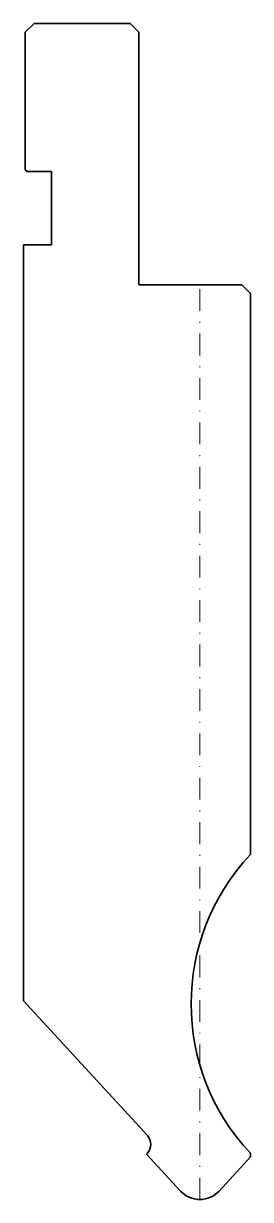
# Model space of a CAD drawing. Header units: millimetres. Extents: x -20 to 6, y 0 to 135.
import ezdxf

# ---------------------------------------------------------------- set-up
doc = ezdxf.new("R2010")
doc.units = ezdxf.units.MM
doc.header["$LTSCALE"] = 5
doc.linetypes.add('AUSGEZOGEN', pattern=[0])
doc.linetypes.add('DASHDOT', pattern=[1, 0.5, -0.25, 0, -0.25])
doc.layers.add('2', color=7, linetype='Continuous')

msp = doc.modelspace()

# ---------------------------------------------------------------- linework, layer by layer
at = {"layer": '2', "color": 7, "linetype": 'AUSGEZOGEN', "lineweight": 35}
for p, q in [((-19, 135), (-20, 134)), ((-20, 134), (-20, 118.2)), ((-8, 135), (-19, 135)), ((-7, 134), (-8, 135)), ((-7, 105), (-7, 134)), ((-20, 118.2), (-19.8, 118)), ((-19.8, 118), (-17, 118)), ((-17, 118), (-17, 109.6)), ((-17, 109.6), (-20.2, 109.6)), ((-20.2, 109.6), (-20.2, 22.82)), ((4.8, 105), (-7, 105)), ((5.8, 104), (4.8, 105)), ((5.8, 39.59), (5.8, 104)), ((-20.2, 22.82), (-6.01, 7.34)), ((-6.01, 5.32), (-6.1, 5.22)), ((-6.1, 5.22), (-2.21, 0.97)), ((2.21, 0.97), (5.8, 4.89)), ((5.8, 4.89), (5.8, 5.31))]:
    msp.add_line(p, q, dxfattribs=at)
at = {"layer": '2', "color": 7, "linetype": 'DASHDOT', "lineweight": 18}
msp.add_line((0, 0), (0, 105), dxfattribs=at)
at = {"layer": '2', "color": 7, "linetype": 'AUSGEZOGEN', "lineweight": 35}
for centre, radius, start, end in [((24, 22.45), 25, 136.719, 223.281), ((-7.12, 6.33), 1.5, 317.5, 42.5), ((0, 3), 3, 222.5, 317.5)]:
    msp.add_arc(centre, radius, start, end, dxfattribs=at)

doc.saveas('drawing.dxf')
